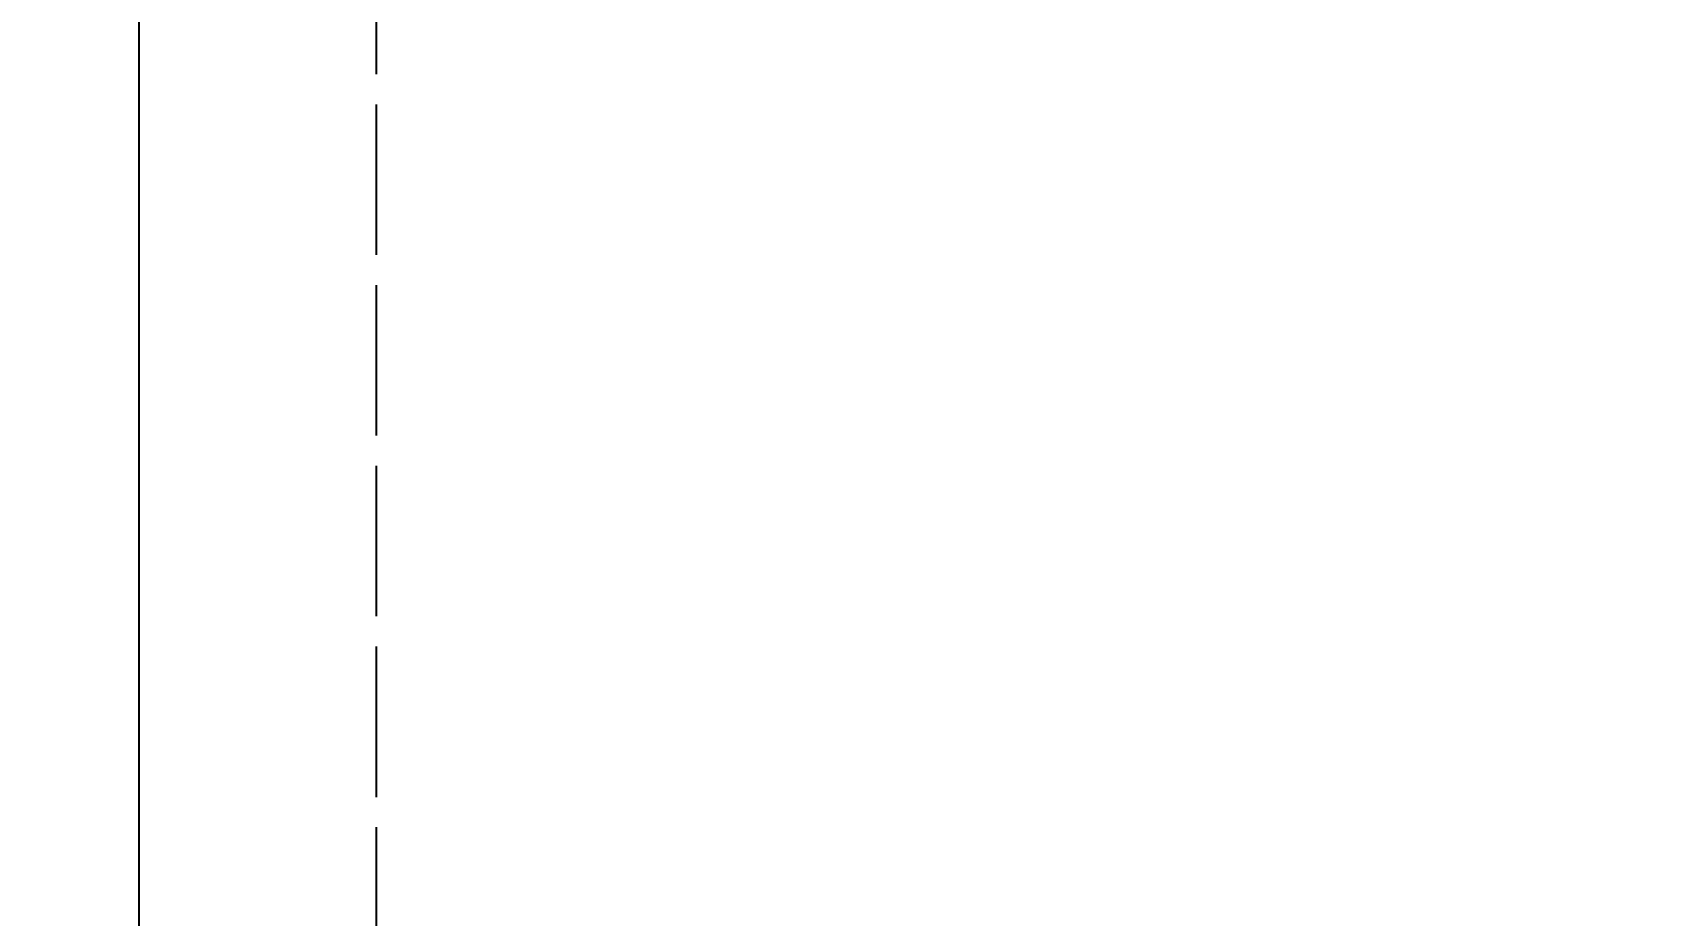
# Model space of a CAD drawing. Header units: millimetres. Extents: x -13 to 272, y -50 to 160.
# Drawn here: x 0.35 to 14.07, y 105.66 to 113.11 of the extents above; entities that cross this region are included whole.
import ezdxf

# ---------------------------------------------------------------- set-up
doc = ezdxf.new("R2010")
doc.units = ezdxf.units.MM
doc.linetypes.add('DASHED', pattern=[1.524, 1.27, -0.254])
for name, color, linetype in [('DIMS', 3, 'CONTINUOUS'), ('HIDDEN', 8, 'DASHED'), ('VISIBLE', 7, 'CONTINUOUS')]:
    doc.layers.add(name, color=color, linetype=linetype)
doc.styles.add('OpenSansCondensed-Light', font='OpenSansCondensed-Light.ttf')
doc.dimstyles.new('EZDXF', dxfattribs={"dimtxt": 0.25, "dimasz": 0.175, "dimexe": 0.375, "dimexo": 0.125, "dimgap": 0.1, "dimtad": 1, "dimlfac": 100, "dimzin": 12, "dimdsep": 46, "dimtxsty": 'OpenSansCondensed-Light', "dimblk": 'ARCHTICK', "dimcen": 2.5, "dimazin": 3, "dimtfac": 0.5, "dimtmove": 2, "dimatfit": 3})

# ---------------------------------------------------------------- blocks, each defined once
blk = doc.blocks.new('_ARCHTICK')
at = {"color": 0, "linetype": 'BYBLOCK', "const_width": 0.15}
blk.add_lwpolyline([(-0.5, -0.5), (0.5, 0.5)], dxfattribs=at)

msp = doc.modelspace()

# ---------------------------------------------------------------- linework, layer by layer
at = {"layer": 'HIDDEN'}
msp.add_lwpolyline([(3.25, 144.51), (3.25, 105.51)], dxfattribs=at)
at = {"layer": 'VISIBLE'}
msp.add_lwpolyline([(1.25, 105.51), (1.25, 146.01)], dxfattribs=at)

# ---------------------------------------------------------------- dimensions: what is measured, and where the dimension line sits
at = {"layer": 'DIMS'}
msp.add_linear_dim(base=(-11.25, 100.51), p1=(14.09, 100.51), p2=(14.09, 159.01), angle=90, dimstyle='EZDXF', override={"dimtxt": 1.6, "dimasz": 1, "dimexe": 0.6, "dimexo": 0.5, "dimdec": 2}, dxfattribs=at).render()

doc.saveas('drawing.dxf')
